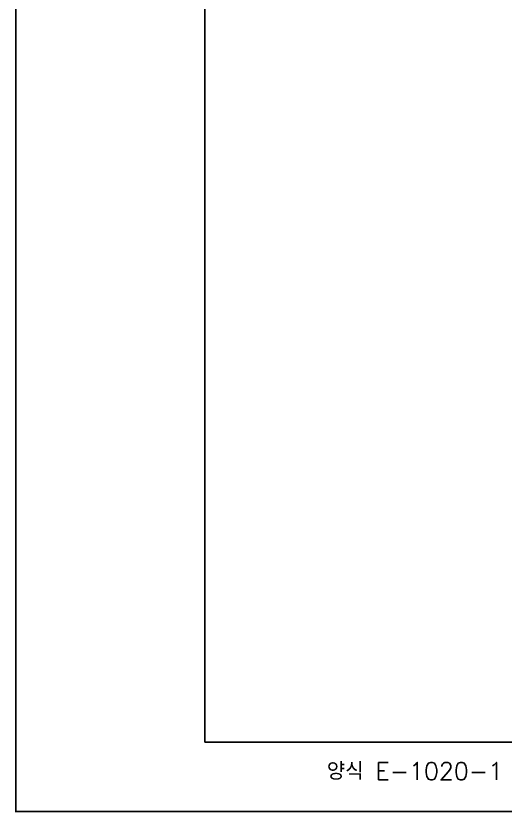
# Model space of a CAD drawing. Extents: x 14808 to 20058, y -13198 to -11680.
# Drawn here: x 18377.5 to 18475.9, y -13122.5 to -12962.3 of the extents above; entities that cross this region are included whole.
import ezdxf

# ---------------------------------------------------------------- set-up
doc = ezdxf.new("R2010")
doc.units = 0
doc.header["$LTSCALE"] = 7
doc.header["$MEASUREMENT"] = 0
doc.layers.get('0').update_dxf_attribs({"color": 2, "linetype": 'CONTINUOUS'})
doc.layers.add('DWG', color=7, linetype='CONTINUOUS')
doc.layers.add('TXT', color=4, linetype='CONTINUOUS')
doc.styles.add('GHS', font='romans', dxfattribs={"bigfont": 'ghs'})

# ---------------------------------------------------------------- blocks, each defined once
blk = doc.blocks.new('BORDER')
for p, q in [((0, 1), (0, 0)), ((0, 0), (1, 0))]:
    blk.add_line(p, q)

msp = doc.modelspace()

# ---------------------------------------------------------------- linework, layer by layer
at = {"color": 2, "linetype": 'Continuous', "lineweight": 15}
msp.add_line((18377.5, -13122.52), (18377.5, -12528.52), dxfattribs=at)
msp.add_line((18377.5, -13122.52), (18377.5, -12528.52), dxfattribs=at)
at = {"layer": 'TXT'}
for p, q in [((18415.5, -13108.43), (18415.5, -12554.43)), ((19195.5, -13108.43), (18415.5, -13108.43))]:
    msp.add_line(p, q, dxfattribs=at)

# ---------------------------------------------------------------- block references
at = {"xscale": 840, "yscale": 594, "zscale": 840}
msp.add_blockref('BORDER', (18377.5, -13122.43), dxfattribs=at)

# ---------------------------------------------------------------- texts
at = {"layer": 'DWG', "color": 7, "style": 'GHS'}
msp.add_text('양식 E-1020-1', height=3.5, dxfattribs=at).set_placement((18440.04, -13116.04))

doc.saveas('drawing.dxf')
